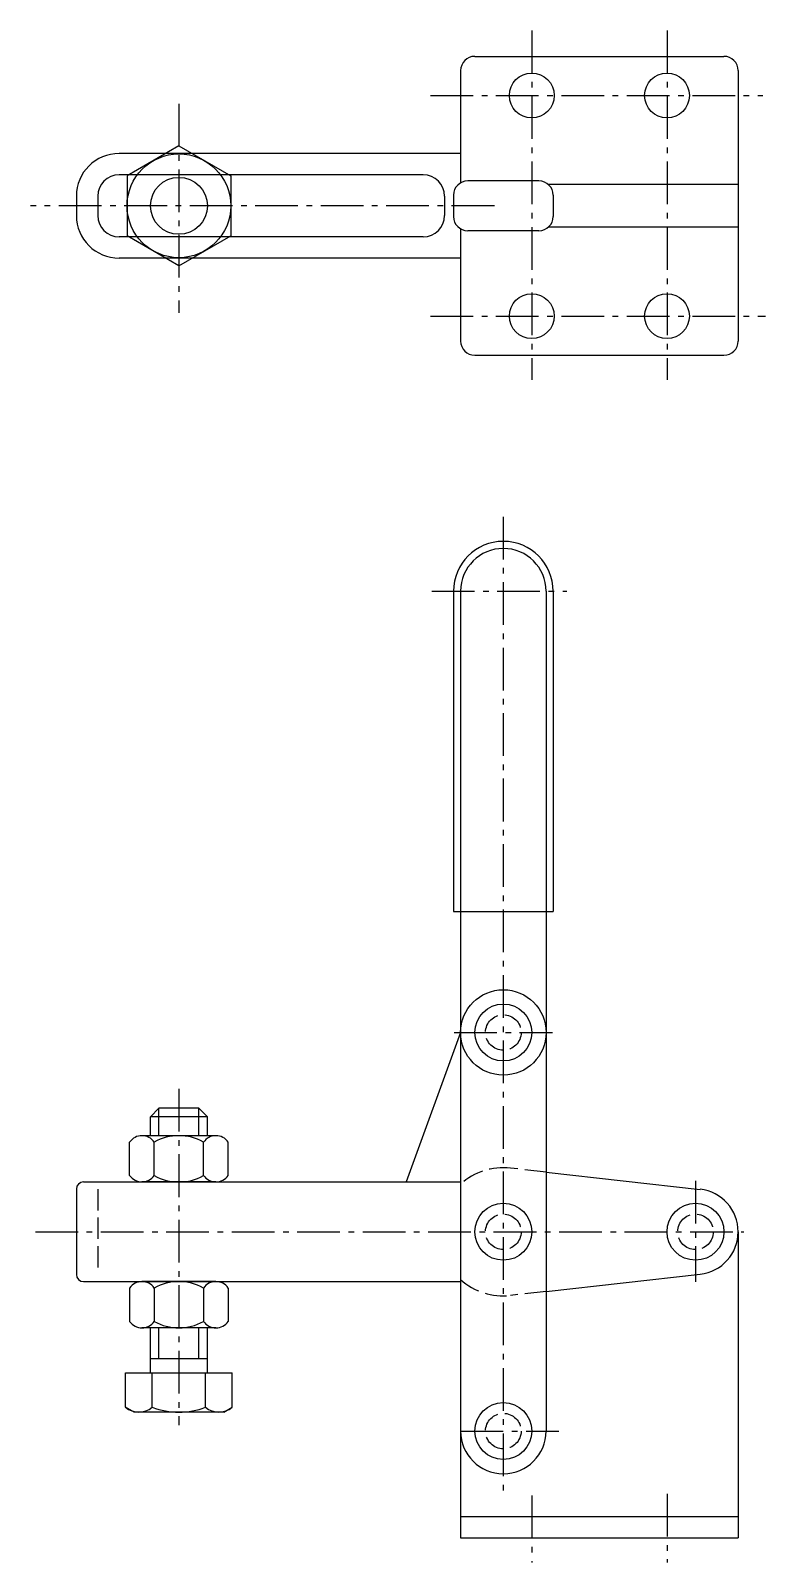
# Model space of a CAD drawing. Extents: x 1499 to 1602, y 1273 to 1489.
import ezdxf

# ---------------------------------------------------------------- set-up
doc = ezdxf.new("R2010")
doc.units = 0
doc.header["$MEASUREMENT"] = 0
doc.linetypes.add('DASHED', pattern=[4, 3, -1])
doc.linetypes.add('SCENTER', pattern=[9.2, 6, -1.2, 0.8, -1.2])
for name, color, linetype in [('CON', 2, 'CONTINUOUS'), ('DAS', 3, 'DASHED'), ('SCEN', 1, 'SCENTER'), ('UTI', 7, 'CONTINUOUS')]:
    doc.layers.add(name, color=color, linetype=linetype)

# ---------------------------------------------------------------- blocks, each defined once
blk = doc.blocks.new('00000111')
at = {"layer": 'CON'}
for p, q in [((-7.5, 0), (-3.75, 6.5)), ((-3.75, 6.5), (3.75, 6.5)), ((7.5, 0), (3.75, 6.5)), ((-7.5, 0), (-3.75, -6.5)), ((7.5, 0), (3.75, -6.5)), ((-3.75, -6.5), (3.75, -6.5))]:
    blk.add_line(p, q, dxfattribs=at)
blk.add_circle((0, 0), 6.5, dxfattribs=at)

msp = doc.modelspace()

# ---------------------------------------------------------------- linework, layer by layer
at = {"layer": 'CON'}
for p, q in [((1561.16, 1484.95), (1596.16, 1484.95)), ((1559.16, 1482.95), (1559.16, 1467.18)), ((1598.16, 1482.95), (1598.16, 1444.95)), ((1559.16, 1471.3), (1511.16, 1471.3)), ((1553.91, 1468.3), (1511.16, 1468.3)), ((1570.16, 1467.45), (1560.16, 1467.45)), ((1598.16, 1466.95), (1571.48, 1466.95)), ((1505.16, 1465.3), (1505.16, 1462.6)), ((1508.16, 1465.3), (1508.16, 1462.6)), ((1556.91, 1465.3), (1556.91, 1462.6)), ((1558.16, 1465.45), (1558.16, 1462.45)), ((1572.16, 1465.45), (1572.16, 1462.45)), ((1553.91, 1459.6), (1511.16, 1459.6)), ((1559.16, 1460.72), (1559.16, 1444.95)), ((1570.16, 1460.45), (1560.16, 1460.45)), ((1598.16, 1460.95), (1571.48, 1460.95)), ((1559.16, 1456.6), (1511.16, 1456.6)), ((1561.16, 1442.95), (1596.16, 1442.95)), ((1558.16, 1409.81), (1558.16, 1364.81)), ((1559.16, 1409.81), (1559.16, 1276.81)), ((1571.16, 1409.81), (1571.16, 1291.81)), ((1572.16, 1409.81), (1572.16, 1364.81)), ((1558.16, 1364.81), (1572.16, 1364.81)), ((1559.16, 1347.81), (1551.52, 1326.81)), ((1515.57, 1335.96), (1516.77, 1337.16)), ((1522.37, 1337.16), (1516.77, 1337.16)), ((1522.37, 1337.16), (1523.57, 1335.96)), ((1523.57, 1335.96), (1515.57, 1335.96)), ((1515.57, 1333.31), (1515.57, 1335.96)), ((1523.57, 1333.31), (1523.57, 1335.96)), ((1512.65, 1327.71), (1512.65, 1332.41)), ((1524.77, 1333.31), (1514.38, 1333.31)), ((1516.11, 1327.71), (1516.11, 1332.41)), ((1523.04, 1327.71), (1523.04, 1332.41)), ((1526.5, 1327.71), (1526.5, 1332.41)), ((1571.16, 1328.19), (1592.83, 1325.77)), ((1505.16, 1325.81), (1505.16, 1313.81)), ((1506.16, 1326.81), (1559.16, 1326.81)), ((1524.77, 1326.81), (1514.38, 1326.81)), ((1598.16, 1319.81), (1598.16, 1276.81)), ((1506.16, 1312.81), (1559.16, 1312.81)), ((1524.77, 1312.81), (1514.38, 1312.81)), ((1571.16, 1311.42), (1592.83, 1313.85)), ((1512.65, 1311.91), (1512.65, 1307.21)), ((1516.11, 1311.91), (1516.11, 1307.21)), ((1523.04, 1311.91), (1523.04, 1307.21)), ((1526.5, 1311.91), (1526.5, 1307.21)), ((1524.77, 1306.31), (1514.38, 1306.31)), ((1515.57, 1299.97), (1515.57, 1306.31)), ((1523.57, 1299.97), (1523.57, 1306.31)), ((1523.57, 1301.97), (1515.57, 1301.97)), ((1512.07, 1295.16), (1512.07, 1299.97)), ((1512.07, 1299.97), (1527.07, 1299.97)), ((1515.83, 1295.16), (1515.83, 1299.97)), ((1523.32, 1295.16), (1523.32, 1299.97)), ((1527.07, 1295.16), (1527.07, 1299.97)), ((1513.27, 1294.47), (1512.07, 1295.16)), ((1525.87, 1294.47), (1513.27, 1294.47)), ((1525.87, 1294.47), (1527.07, 1295.16)), ((1559.16, 1279.81), (1598.16, 1279.81)), ((1559.16, 1276.81), (1598.16, 1276.81))]:
    msp.add_line(p, q, dxfattribs=at)
for centre, radius in [((1569.16, 1479.45), 3.15), ((1588.16, 1479.45), 3.15), ((1519.57, 1463.95), 4), ((1569.16, 1448.45), 3.15), ((1588.16, 1448.45), 3.15), ((1565.16, 1347.81), 6), ((1565.16, 1347.81), 4), ((1565.16, 1319.81), 4), ((1592.16, 1319.81), 4), ((1565.16, 1291.81), 4)]:
    msp.add_circle(centre, radius, dxfattribs=at)
for centre, radius, start, end in [((1561.16, 1482.95), 2, 90, 180), ((1596.16, 1482.95), 2, 360, 90), ((1511.16, 1465.3), 6, 90, 180), ((1511.16, 1465.3), 3, 90, 180), ((1553.91, 1465.3), 3, 0, 90), ((1560.16, 1465.45), 2, 90, 180), ((1570.16, 1465.45), 2, 360, 90), ((1511.16, 1462.6), 6, 180, 270), ((1511.16, 1462.6), 3, 180, 270), ((1553.91, 1462.6), 3, 270, 0), ((1560.16, 1462.45), 2, 180, 270), ((1570.16, 1462.45), 2, 270, 360), ((1561.16, 1444.95), 2, 180, 270), ((1596.16, 1444.95), 2, 270, 360), ((1565.16, 1409.81), 7, 0, 180), ((1565.16, 1409.81), 6, 0, 180), ((1514.38, 1331.19), 2.12, 35.0858, 144.9142), ((1519.57, 1326.19), 7.12, 60.8722, 119.1278), ((1524.77, 1331.19), 2.12, 35.0858, 144.9142), ((1506.16, 1325.81), 1, 90, 180), ((1514.38, 1328.93), 2.12, 215.0858, 324.9142), ((1519.57, 1333.93), 7.12, 240.8722, 299.1278), ((1524.77, 1328.93), 2.12, 215.0858, 324.9142), ((1592.16, 1319.81), 6, 276.3794, 83.6206), ((1506.16, 1313.81), 1, 180, 270), ((1514.38, 1310.69), 2.12, 35.0858, 144.9142), ((1519.57, 1305.69), 7.12, 60.8722, 119.1278), ((1524.77, 1310.69), 2.12, 35.0858, 144.9142), ((1514.38, 1308.43), 2.12, 215.0858, 324.9142), ((1519.57, 1313.43), 7.12, 240.8722, 299.1278), ((1524.77, 1308.43), 2.12, 215.0858, 324.9142), ((1513.95, 1297.35), 2.88, 229.4212, 310.5788), ((1519.57, 1304.95), 10.48, 249.0499, 290.9501), ((1525.2, 1297.35), 2.89, 229.4662, 310.5338), ((1565.16, 1291.81), 6, 180, 0)]:
    msp.add_arc(centre, radius, start, end, dxfattribs=at)
at = {"layer": 'DAS'}
for p, q in [((1571.16, 1328.19), (1566.16, 1328.75)), ((1508.16, 1325.81), (1508.16, 1313.81)), ((1571.16, 1311.42), (1566.16, 1310.86))]:
    msp.add_line(p, q, dxfattribs=at)
for centre in [(1565.16, 1347.81), (1565.16, 1319.81), (1592.16, 1319.81), (1565.16, 1291.81)]:
    msp.add_circle(centre, 2.5, dxfattribs=at)
for start, end in [(83.6206, 131.8103), (228.1897, 276.3794)]:
    msp.add_arc((1565.16, 1319.81), 9, start, end, dxfattribs=at)
at = {"layer": 'SCEN'}
for p, q in [((1569.16, 1488.56), (1569.16, 1439.51)), ((1588.16, 1488.56), (1588.16, 1439.51)), ((1554.92, 1479.45), (1601.61, 1479.45)), ((1519.57, 1478.27), (1519.57, 1448.91)), ((1563.9, 1463.95), (1498.74, 1463.95)), ((1554.92, 1448.45), (1601.98, 1448.45)), ((1565.16, 1420.27), (1565.16, 1283.25)), ((1555.11, 1409.81), (1574.1, 1409.81)), ((1558.25, 1347.81), (1572.05, 1347.81)), ((1519.57, 1339.89), (1519.57, 1292.66)), ((1592.16, 1326.97), (1592.16, 1312.79)), ((1499.4, 1319.81), (1598.97, 1319.81)), ((1559.16, 1291.81), (1572.96, 1291.81)), ((1569.16, 1282.74), (1569.16, 1273.36)), ((1588.16, 1283), (1588.16, 1273.36))]:
    msp.add_line(p, q, dxfattribs=at)
at = {"layer": 'UTI'}
for p, q in [((1516.77, 1333.31), (1516.77, 1337.16)), ((1522.37, 1333.31), (1522.37, 1337.16)), ((1516.77, 1301.97), (1516.77, 1306.31)), ((1522.37, 1301.97), (1522.37, 1306.31))]:
    msp.add_line(p, q, dxfattribs=at)

# ---------------------------------------------------------------- block references
at = {"layer": 'CON', "xscale": 1.121328388274151, "yscale": 1.121328388274151, "zscale": 1.121328388274151, "rotation": 270}
msp.add_blockref('00000111', (1519.57, 1463.95), dxfattribs=at)

doc.saveas('drawing.dxf')
